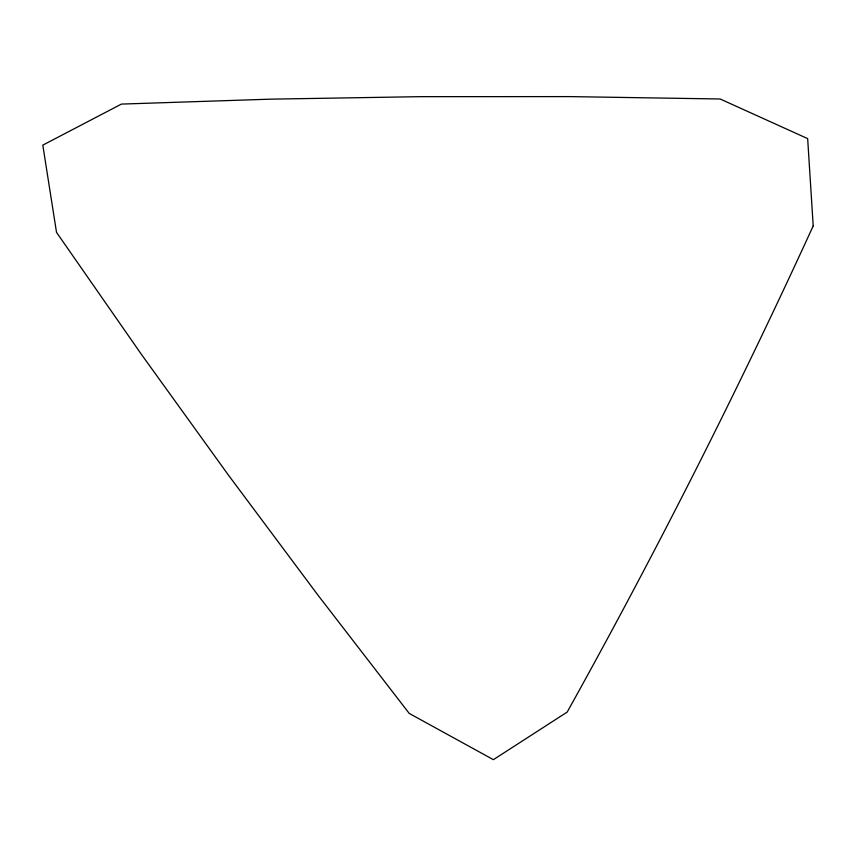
<?xml version="1.0" encoding="UTF-8"?>
<svg xmlns="http://www.w3.org/2000/svg" width="856" height="856" viewBox="0 0 856 856"><rect width="100%" height="100%" fill="white"/><g stroke="black" fill="none" stroke-linecap="round" stroke-linejoin="round"><path stroke-width="1.28" d="M813.2 225.909C737.605 391.096 655.514 553.308 567.196 712.064L493.388 759.668L409.221 713.412L317.876 595.038L228.616 475.369L141.475 354.459L56.517 232.361L42.8 145.135L121.424 104.09L270.667 99.157L420.243 96.664L570.085 96.61L720.131 98.986L807.657 138.608L813.2 225.909"/></g></svg>
